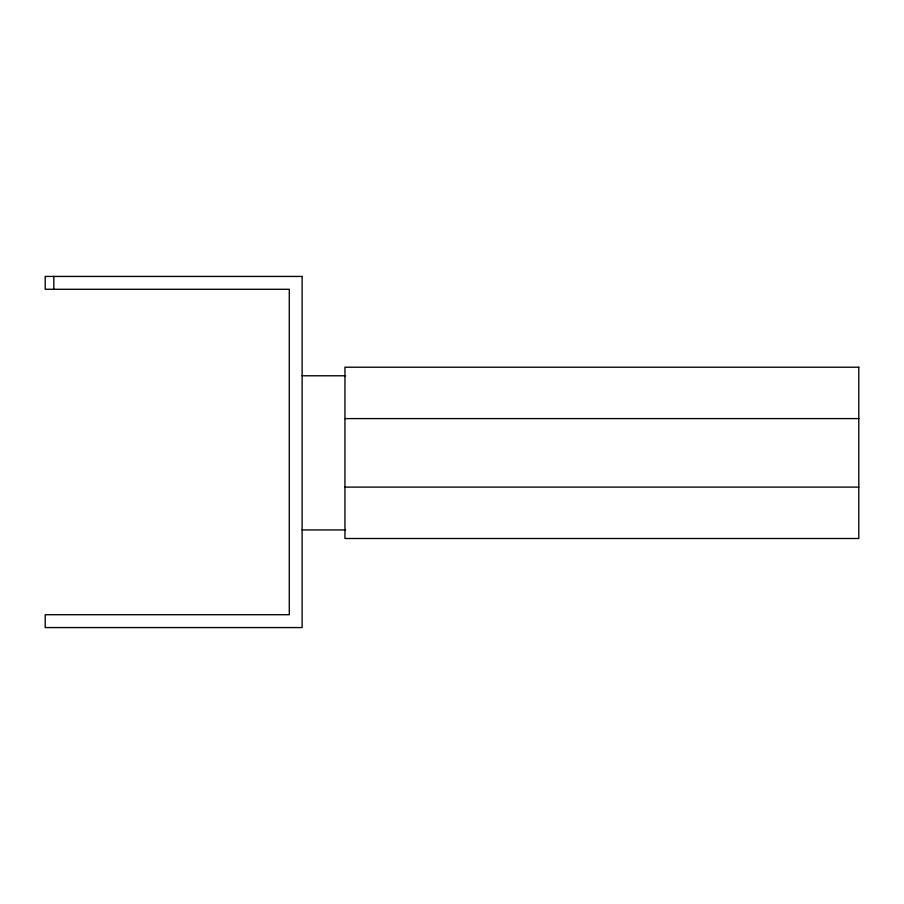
<?xml version="1.0" encoding="UTF-8"?>
<svg xmlns="http://www.w3.org/2000/svg" width="904" height="904" viewBox="0 0 904 904"><rect width="100%" height="100%" fill="white"/><g stroke="black" fill="none" stroke-linecap="round" stroke-linejoin="round"><path stroke-width="1.36" d="M302.128 375.781L345.565 375.781M344.944 418.597L858.8 418.597M344.944 487.109L858.8 487.109M302.128 529.936L345.565 529.936M53.822 276.432L53.822 289.28M302.128 276.432L45.2 276.432L45.2 289.28L289.28 289.28L289.28 614.72L45.2 614.72L45.2 627.568L302.128 627.568L302.128 276.432M858.8 367.216L344.944 367.216L344.944 538.501L858.8 538.501L858.8 367.216"/></g></svg>
